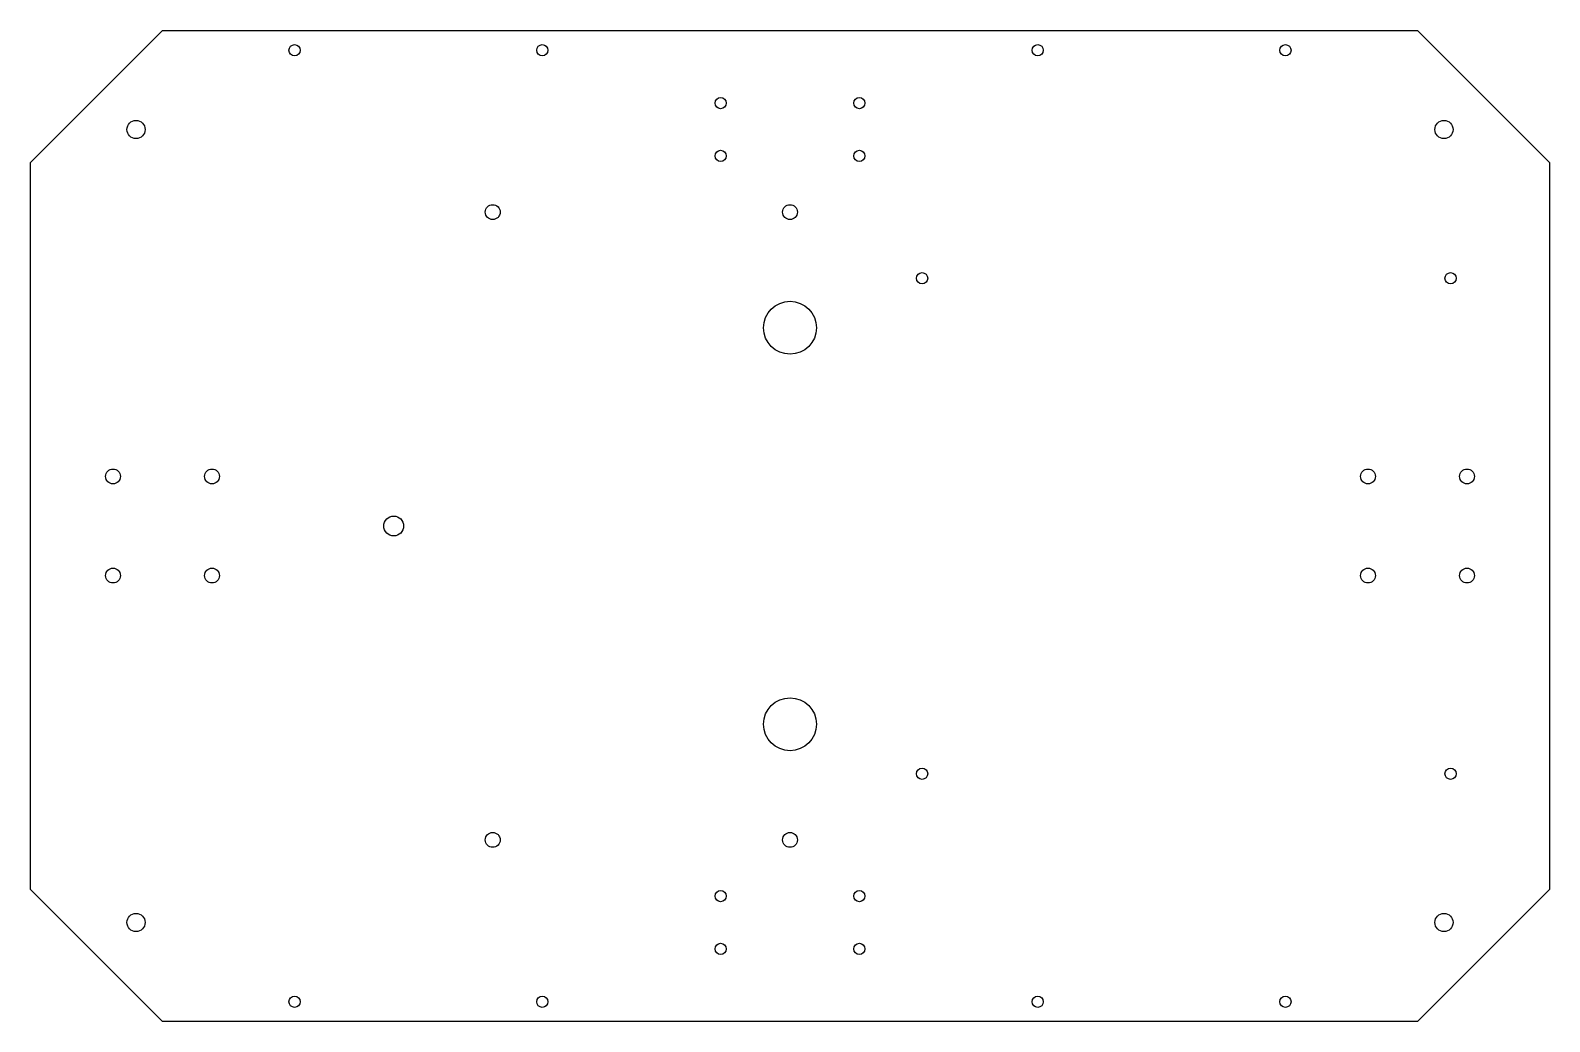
# Model space of a CAD drawing. Header units: millimetres. Extents: x -230 to 230, y -150 to 150.
import ezdxf

# ---------------------------------------------------------------- set-up
doc = ezdxf.new("R2010")
doc.units = ezdxf.units.MM

msp = doc.modelspace()

# ---------------------------------------------------------------- linework, layer by layer
for p, q in [((-230, 110), (-190, 150)), ((-190, 150), (190, 150)), ((190, 150), (230, 110)), ((-230, -110), (-230, 110)), ((230, 110), (230, -110)), ((-190, -150), (-230, -110)), ((230, -110), (190, -150)), ((190, -150), (-190, -150))]:
    msp.add_line(p, q)
for centre, radius in [((-150, 144), 1.7), ((-75, 144), 1.7), ((75, 144), 1.7), ((150, 144), 1.7), ((-21, 128), 1.7), ((21, 128), 1.7), ((-198, 120), 2.75), ((198, 120), 2.75), ((-21, 112), 1.7), ((21, 112), 1.7), ((-90, 95), 2.25), ((0, 95), 2.25), ((40, 75), 1.7), ((200, 75), 1.7), ((0, 60), 8), ((-205, 15), 2.25), ((-175, 15), 2.25), ((175, 15), 2.25), ((205, 15), 2.25), ((-120, 0), 3), ((-205, -15), 2.25), ((-175, -15), 2.25), ((175, -15), 2.25), ((205, -15), 2.25), ((0, -60), 8), ((40, -75), 1.7), ((200, -75), 1.7), ((-90, -95), 2.25), ((0, -95), 2.25), ((-21, -112), 1.7), ((21, -112), 1.7), ((-198, -120), 2.75), ((198, -120), 2.75), ((-21, -128), 1.7), ((21, -128), 1.7), ((-150, -144), 1.7), ((-75, -144), 1.7), ((75, -144), 1.7), ((150, -144), 1.7)]:
    msp.add_circle(centre, radius)

doc.saveas('drawing.dxf')
